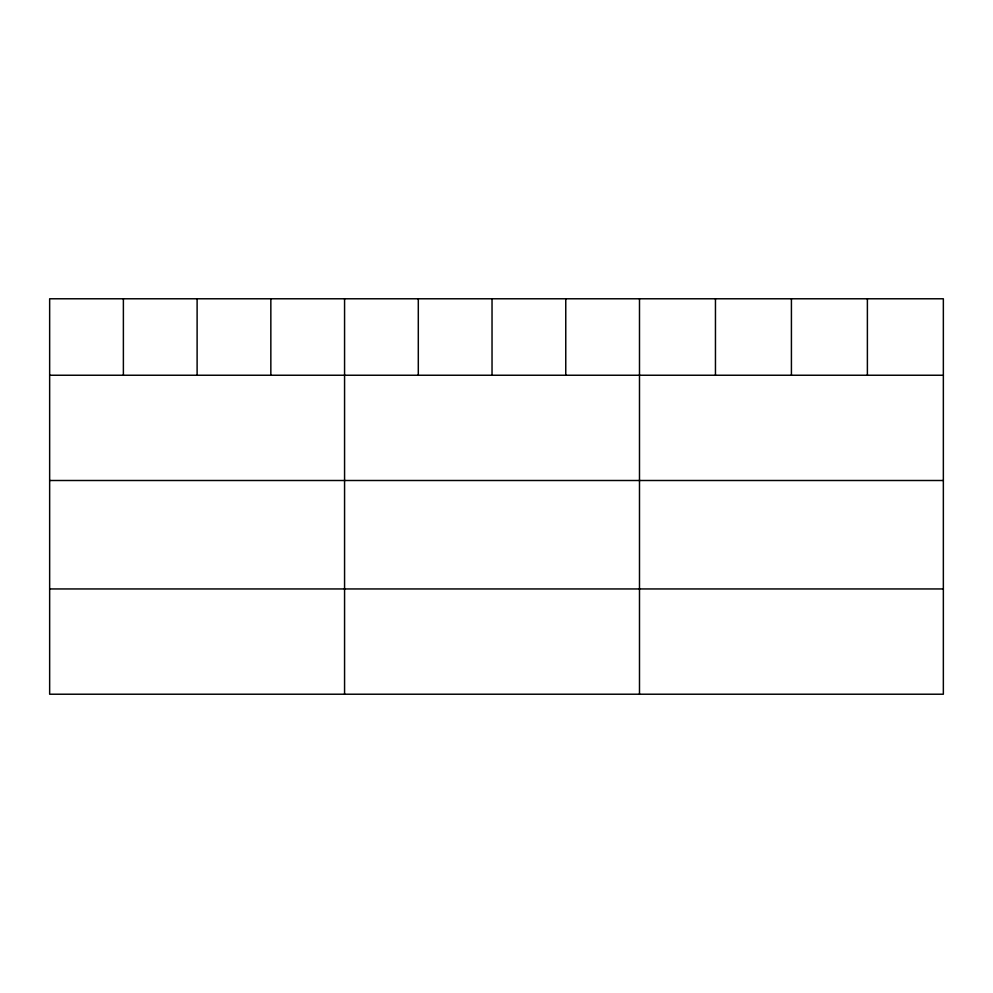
<?xml version="1.0" encoding="UTF-8"?>
<svg xmlns="http://www.w3.org/2000/svg" width="993" height="993" viewBox="0 0 993 993"><rect width="100%" height="100%" fill="white"/><g stroke="black" fill="none" stroke-linecap="round" stroke-linejoin="round"><path stroke-width="1.49" d="M943.35 375.242L943.35 694.219L49.65 694.219L49.65 298.781L943.35 298.781L943.35 375.242L49.65 375.242M49.65 480.5L943.35 480.5M49.65 588.948L943.35 588.948M867.385 298.781L867.385 375.242M791.421 298.781L791.421 375.242M715.457 298.781L715.457 375.242M639.492 298.781L639.492 694.219M565.762 298.781L565.762 375.242M492.031 298.781L492.031 375.242M418.301 298.781L418.301 375.242M344.571 298.781L344.571 694.219M270.841 298.781L270.841 375.242M197.111 298.781L197.111 375.242M123.38 298.781L123.38 375.242"/></g></svg>
